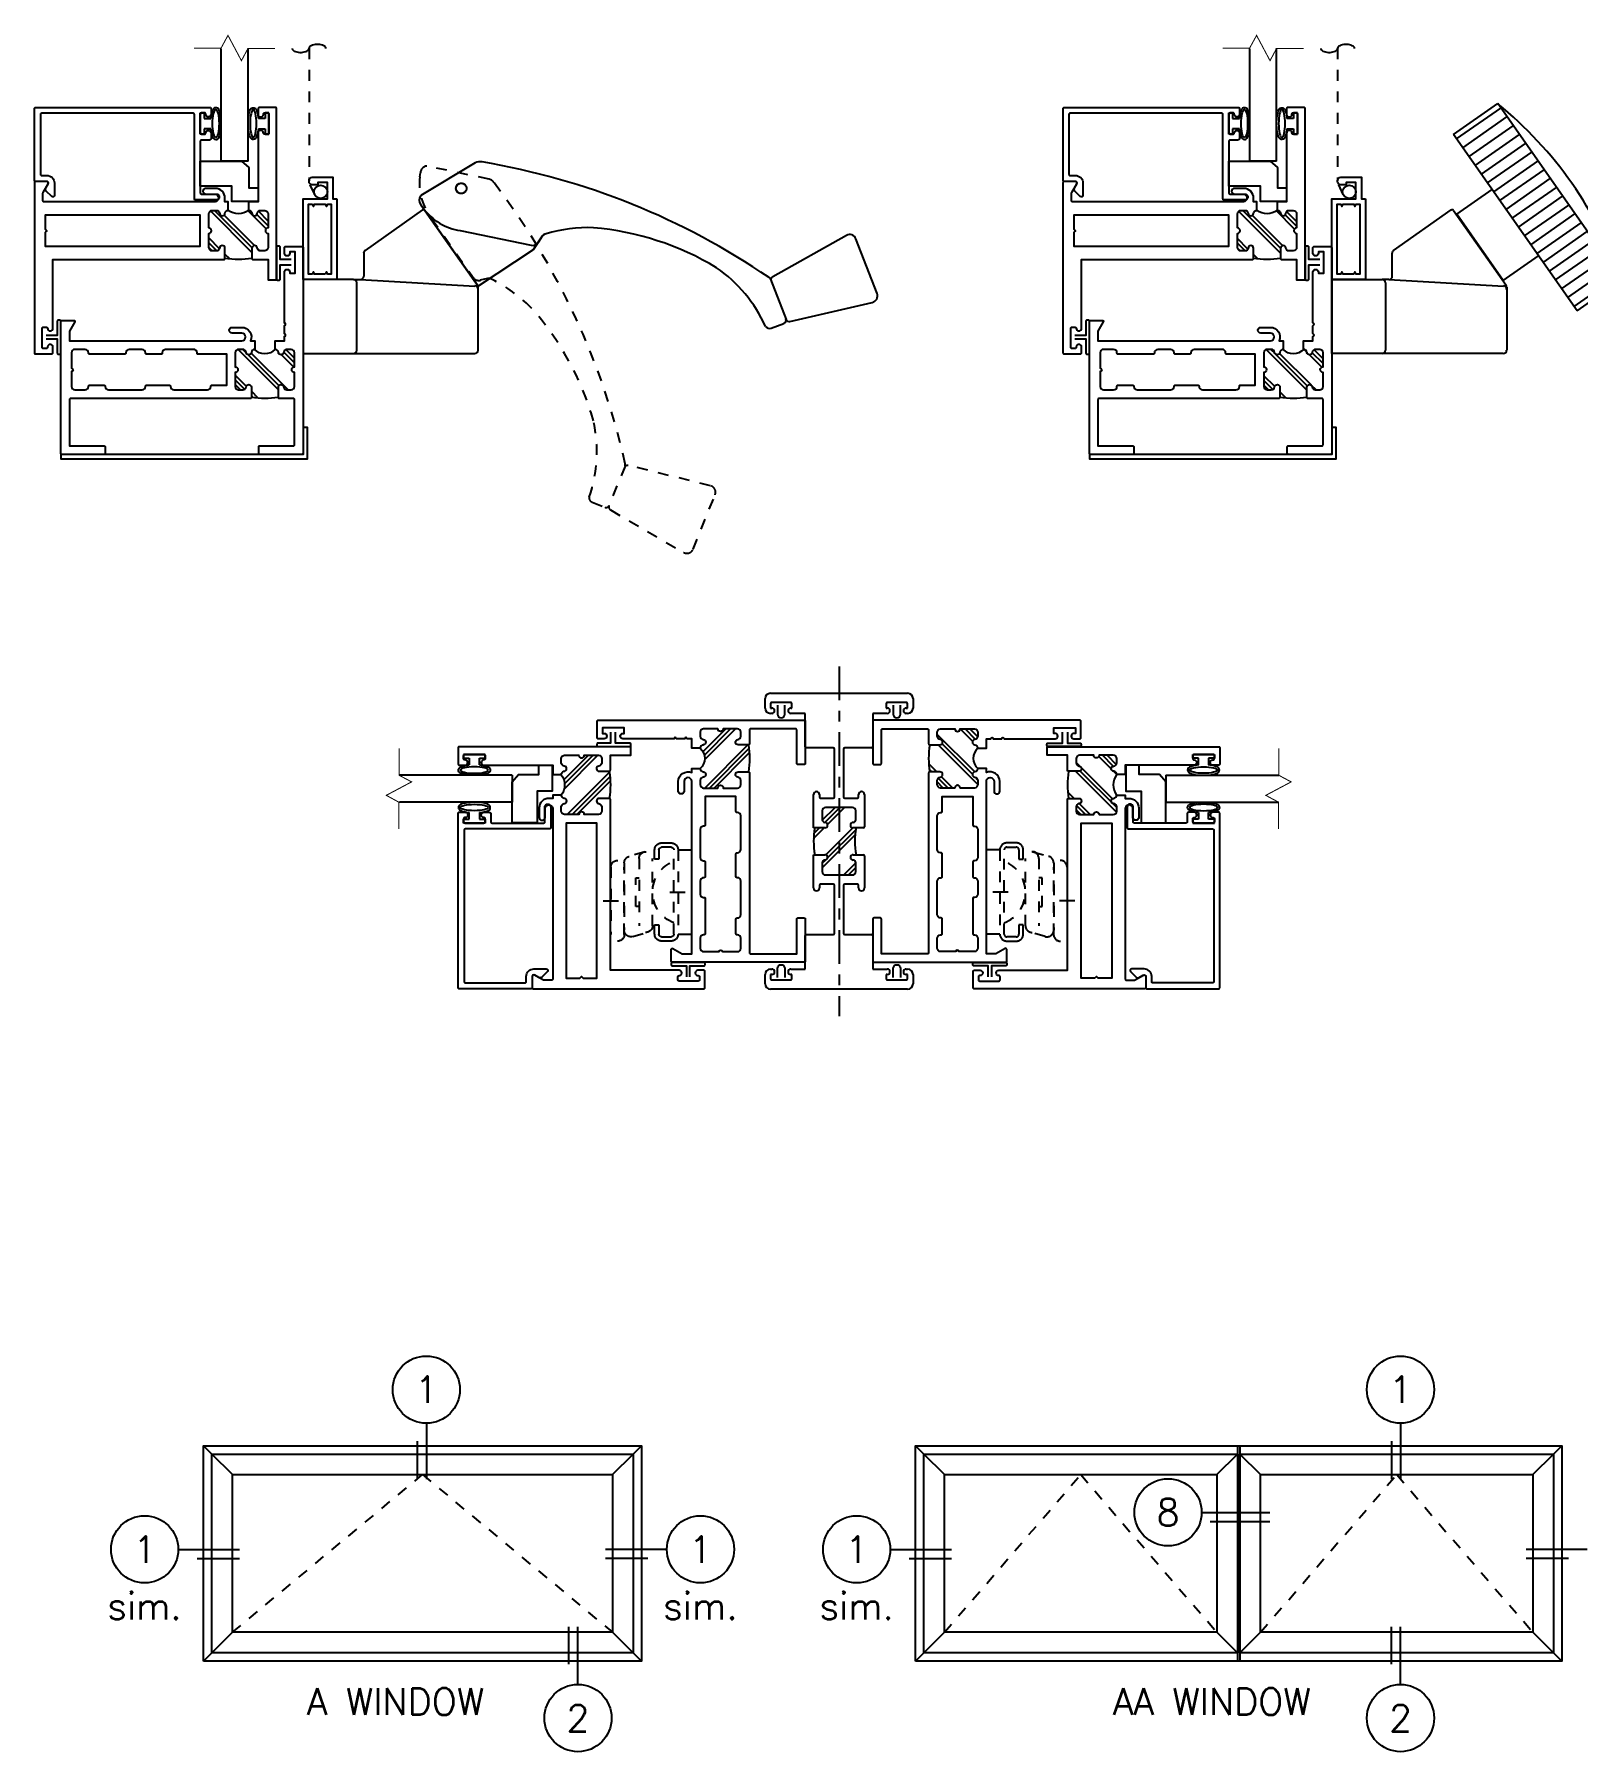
# Model space of a CAD drawing. Extents: x 0 to 55.9, y 1.3 to 38.1.
# Drawn here: x 0.05 to 14.38, y 1.92 to 17.87 of the extents above; entities that cross this region are included whole.
import ezdxf
from ezdxf.enums import TextEntityAlignment as Align

# ---------------------------------------------------------------- set-up
doc = ezdxf.new("R2010")
doc.units = 0
doc.header["$LTSCALE"] = 0.25
doc.header["$MEASUREMENT"] = 0
doc.linetypes.add('CENTER', pattern=[2, 1.25, -0.25, 0.25, -0.25])
doc.linetypes.add('HIDDEN', pattern=[0.375, 0.25, -0.125])
doc.layers.get('0').update_dxf_attribs({"linetype": 'CONTINUOUS'})
for name, color, linetype in [('CL', 40, 'CENTER'), ('ELEV_FRAME', 1, 'CONTINUOUS'), ('ELEV_VENT', 5, 'CONTINUOUS'), ('FRAME', 1, 'CONTINUOUS'), ('GLASS', 7, 'CONTINUOUS'), ('MISC', 7, 'CONTINUOUS'), ('SCREEN', 92, 'CONTINUOUS'), ('TEXT', 7, 'CONTINUOUS'), ('VENT', 5, 'CONTINUOUS'), ('YK_GLASS_STOP', 5, 'CONTINUOUS')]:
    doc.layers.add(name, color=color, linetype=linetype)
doc.styles.get("Standard").update_dxf_attribs({"font": 'simplex.shx'})

# ---------------------------------------------------------------- blocks, each defined once
blk = doc.blocks.new('05P19-BLOCK-OG')
h = blk.add_hatch()
h.set_pattern_fill('PLAST', angle=45, style=0)
h.paths.add_polyline_path([(0.006, 1.12, -1), (0.006, 1.17), (0.006, 1.302, 0.414214), (-0.025, 1.333), (-0.063, 1.333, 0.38311), (-0.094, 1.305, -0.947716), (-0.143, 1.308), (-0.143, 1.403, 0.081165), (-0.394, 1.403), (-0.394, 1.308, -0.947716), (-0.443, 1.305, 0.38311), (-0.474, 1.333), (-0.512, 1.333, 0.414214), (-0.544, 1.302), (-0.544, 1.17, -1), (-0.544, 1.12), (-0.544, 0.988, 0.414214), (-0.512, 0.957), (-0.474, 0.957, 0.38311), (-0.443, 0.985, -0.898027), (-0.394, 0.985, 0.009247), (-0.394, 0.984, 0.372543), (-0.363, 0.957, -0.436275), (-0.174, 0.957, 0.38311), (-0.143, 0.985, -0.898027), (-0.094, 0.985, 0.38311), (-0.063, 0.957), (-0.025, 0.957, 0.414214), (0.006, 0.988)])
for points in [[(-0.394, 0.984, -0.009247), (-0.394, 0.985, 0.898027), (-0.443, 0.985, -0.38311), (-0.474, 0.957), (-0.512, 0.957, -0.414214), (-0.544, 0.988), (-0.544, 1.12, 1), (-0.544, 1.17), (-0.544, 1.302, -0.414214), (-0.512, 1.333), (-0.474, 1.333, -0.38311), (-0.443, 1.305, 0.947716), (-0.394, 1.308), (-0.394, 1.403, 0.414214), (-0.404, 1.413), (-2.073, 1.413, -0.414214), (-2.084, 1.423), (-2.084, 1.852), (-1.761, 1.852, 0.414214), (-1.751, 1.862), (-1.751, 1.922, 0.414214), (-1.761, 1.932), (-2.154, 1.932, 0.414214), (-2.163, 1.922), (-2.163, 0.697, 0.414214), (-2.154, 0.687), (-2.042, 0.687, 0.57735), (-2.034, 0.702), (-2.084, 0.788), (-2.084, 0.877), (-0.483, 0.877, -1), (-0.483, 0.806), (-0.572, 0.806, 1), (-0.572, 0.752), (-0.483, 0.752, 0.536675), (-0.401, 0.877), (-0.363, 0.877), (-0.363, 0.957, -0.38311), (-0.394, 0.985)], [(-0.143, 0.984, 0.009247), (-0.143, 0.985, -0.38311), (-0.174, 0.957), (-0.174, 0.877), (-0.087, 0.877), (-0.087, 0.838, 0.317837), (-0.083, 0.833, -0.707107), (-0.083, 0.814, 0.317837), (-0.087, 0.81), (-0.087, 0.738, 0.317837), (-0.083, 0.733, -0.707107), (-0.083, 0.714, 0.317837), (-0.087, 0.71), (-0.087, 0.239, 1), (-0.037, 0.239), (-0.037, 0.25), (0.014, 0.25), (0.014, 0.05), (-0.037, 0.05), (-0.037, 0.064, 1), (-0.087, 0.064), (-0.087, 0.01, 0.414214), (-0.076, 0), (0.076, 0, 0.414214), (0.087, 0.01), (0.087, 1.922, 0.414214), (0.076, 1.932), (-0.316, 1.932, 0.414214), (-0.326, 1.922), (-0.326, 1.862, 0.414214), (-0.316, 1.852), (-0.003, 1.852, -0.414214), (0.006, 1.842), (0.006, 1.423, -0.414214), (-0.003, 1.413), (-0.134, 1.413, 0.414214), (-0.143, 1.403), (-0.143, 1.308, 0.947716), (-0.094, 1.305, -0.38311), (-0.063, 1.333), (-0.025, 1.333, -0.414214), (0.006, 1.302), (0.006, 1.17, 1), (0.006, 1.12), (0.006, 0.988, -0.414214), (-0.025, 0.957), (-0.063, 0.957, -0.38311), (-0.094, 0.985, 0.898027), (-0.143, 0.985)]]:
    blk.add_lwpolyline(points, format="xyb")
blk.add_lwpolyline([(-1.377, 0.988, -0.414214), (-1.408, 0.957), (-1.529, 0.957, -0.414214), (-1.56, 0.988), (-1.56, 0.992, 0.414214), (-1.569, 1.002), (-1.897, 1.002, 0.414214), (-1.907, 0.992), (-1.907, 0.988, -0.414214), (-1.938, 0.957), (-2.032, 0.957, -0.414214), (-2.064, 0.988), (-2.064, 1.132, 1), (-2.064, 1.162), (-2.064, 1.302, -0.414214), (-2.032, 1.333), (-1.938, 1.333, -0.414214), (-1.907, 1.302), (-1.907, 1.302), (-1.907, 1.298, 0.414214), (-1.897, 1.288), (-1.761, 1.288, 0.414214), (-1.751, 1.298), (-1.751, 1.302), (-1.751, 1.302, -0.414214), (-1.72, 1.333), (-1.408, 1.333, -0.414214), (-1.377, 1.302), (-1.377, 1.302), (-1.377, 1.298, 0.414214), (-1.367, 1.288), (-1.155, 1.288, 0.414214), (-1.145, 1.298), (-1.145, 1.302), (-1.145, 1.302, -0.414214), (-1.114, 1.333), (-0.802, 1.333, -0.414214), (-0.771, 1.302), (-0.771, 1.302), (-0.771, 1.298, 0.414214), (-0.761, 1.288), (-0.623, 1.288), (-0.623, 1.002), (-0.889, 1.002, 0.414214), (-0.898, 0.992), (-0.898, 0.988, -0.414214), (-0.93, 0.957), (-1.19, 0.957, -0.414214), (-1.221, 0.988), (-1.221, 0.992, 0.414214), (-1.23, 1.002), (-1.367, 1.002, 0.414214), (-1.377, 0.992)], format="xyb", close=True)
at = {"color": 7}
for centre, radius, start, end in [((-0.269, 0.638), 0.775, 80.7195, 99.2805), ((-0.269, 0.869), 0.129, 42.8591, 137.1409)]:
    blk.add_arc(centre, radius, start, end, dxfattribs=at)
blk = doc.blocks.new('05P11-Z-BAR')
h = blk.add_hatch()
h.set_pattern_fill('PLAST', angle=45, style=0)
h.set_pattern_definition([(45, (-0.3846, -1e-07), (-0.176777, 0.176777), []), (45, (-0.4067, 0.0221), (-0.176777, 0.176777), []), (45, (-0.4288, 0.0442), (-0.176777, 0.176777), [])])
h.paths.add_polyline_path([(0.006, 1.12, -0.414214), (-0.018, 1.145, -0.414214), (0.006, 1.17), (0.006, 1.302, 0.414214), (-0.025, 1.333), (-0.063, 1.333, 0.38311), (-0.094, 1.305, -0.947716), (-0.143, 1.308), (-0.143, 1.403, 0.087329), (-0.394, 1.403), (-0.394, 1.308, -1), (-0.443, 1.308, 0.352985), (-0.473, 1.333), (-0.512, 1.333, 0.414214), (-0.544, 1.302), (-0.544, 1.17, -0.414214), (-0.518, 1.145, -0.414214), (-0.544, 1.12), (-0.544, 0.988, 0.414214), (-0.512, 0.957), (-0.474, 0.957, 0.38311), (-0.443, 0.985, -0.898027), (-0.394, 0.985, 0.38311), (-0.363, 0.957, -0.325577), (-0.174, 0.957, 0.363634), (-0.143, 0.982, -0.947716), (-0.094, 0.985, 0.38311), (-0.063, 0.957), (-0.025, 0.957, 0.414214), (0.006, 0.988)])
blk.add_line((-0.087, 0.877), (-0.087, 0.877))
for points in [[(-2.164, 2.28, -0.414214), (-2.154, 2.29), (-2.001, 2.29, -0.414214), (-1.991, 2.28), (-1.991, 2.226, -1), (-2.041, 2.226), (-2.041, 2.23, 0.414214), (-2.051, 2.24), (-2.081, 2.24, 0.414214), (-2.091, 2.23), (-2.091, 2.05, 0.414214), (-2.081, 2.04), (-2.051, 2.04, 0.414214), (-2.041, 2.05), (-2.041, 2.051, -1), (-1.991, 2.051), (-1.991, 1.413), (-0.403, 1.413, -0.414214), (-0.394, 1.403), (-0.394, 1.306, -0.888834), (-0.443, 1.306, 0.377258), (-0.474, 1.333), (-0.512, 1.333, 0.414214), (-0.544, 1.302), (-0.544, 1.17, -1), (-0.544, 1.12), (-0.544, 0.988, 0.414214), (-0.512, 0.957), (-0.474, 0.957, 0.383109), (-0.443, 0.985, -0.898027), (-0.394, 0.985, 0.38311), (-0.363, 0.957), (-0.363, 0.877), (-0.394, 0.877), (-0.394, 0.842, -0.414214), (-0.483, 0.752), (-0.571, 0.752, -1), (-0.571, 0.806), (-0.486, 0.806, 0.859155), (-0.486, 0.877), (-2.074, 0.877, 0.414214), (-2.084, 0.867), (-2.084, 0.797, 0.131652), (-2.082, 0.792), (-2.035, 0.709, -0.577353), (-2.048, 0.687), (-2.154, 0.687, -0.414214), (-2.164, 0.697), (-2.164, 2.28)], [(-0.025, 0.957, 0.414214), (0.006, 0.988), (0.006, 1.12, -1), (0.006, 1.17), (0.006, 1.302, 0.414214), (-0.025, 1.333), (-0.063, 1.333, 0.38311), (-0.094, 1.305, -0.947716), (-0.143, 1.308), (-0.143, 1.403, -0.414214), (-0.133, 1.413), (0.006, 1.413), (0.006, 1.603), (0.086, 1.603), (0.086, 0.01, -0.414214), (0.077, 0), (-0.077, 0, -0.414214), (-0.087, 0.01), (-0.087, 0.064, -1), (-0.037, 0.064), (-0.037, 0.06, 0.414214), (-0.027, 0.05), (0.003, 0.05, 0.414214), (0.014, 0.06), (0.014, 0.24, 0.414214), (0.003, 0.25), (-0.027, 0.25, 0.414214), (-0.037, 0.24), (-0.037, 0.239, -1), (-0.087, 0.239), (-0.087, 0.877), (-0.174, 0.877), (-0.174, 0.957, 0.363634), (-0.143, 0.982, -0.947716), (-0.094, 0.985, 0.38311), (-0.063, 0.957), (-0.025, 0.957)]]:
    blk.add_lwpolyline(points, format="xyb")
blk.add_lwpolyline([(-2.063, 1.16), (-2.063, 1.288), (-0.623, 1.288), (-0.623, 1.002), (-2.063, 1.002), (-2.063, 1.129), (-2.048, 1.145)], close=True)
at = {"color": 7}
for centre, radius, start, end in [((-0.269, 0.638), 0.775, 80.7195, 99.2805), ((-0.269, 0.828), 0.16, 53.9319, 126.0681)]:
    blk.add_arc(centre, radius, start, end, dxfattribs=at)
blk = doc.blocks.new('05P05-.25in_GLASS_STOP')
for p, q in [((-0.588, 0.25), (-0.623, 0.25)), ((-0.623, 0.25), (-0.623, 0.05)), ((-0.588, 0.198), (-0.588, 0.25)), ((-0.526, 0.198), (-0.588, 0.198)), ((-0.084, 0.198), (-0.022, 0.198)), ((-0.022, 0.198), (-0.022, 0.25)), ((-0.022, 0.25), (0.013, 0.25)), ((0.013, 0.25), (0.013, 0.05)), ((-0.623, 0.05), (-0.588, 0.05)), ((-0.588, 0.05), (-0.588, 0.103)), ((-0.588, 0.103), (-0.526, 0.103)), ((-0.022, 0.103), (-0.084, 0.103)), ((-0.022, 0.05), (-0.022, 0.103)), ((0.013, 0.05), (-0.022, 0.05))]:
    blk.add_line(p, q)
blk.add_lwpolyline([(-2.048, 0.632, 0.414214), (-1.978, 0.702), (-1.978, 0.817, 0.668179), (-2.003, 0.828), (-2.053, 0.778, 0.339454), (-2.057, 0.748), (-2.035, 0.71, -0.57735), (-2.048, 0.687), (-2.153, 0.687, 0.414214), (-2.163, 0.677), (-2.163, 0.01, 0.414214), (-2.153, 0), (-0.533, 0, 0.414214), (-0.523, 0.01), (-0.523, 0.064, 0.414214), (-0.548, 0.089), (-0.549, 0.089, 0.414214), (-0.573, 0.064), (-0.573, 0.06, -0.414214), (-0.583, 0.05), (-0.608, 0.05, -0.414214), (-0.623, 0.065), (-0.623, 0.235, -0.414214), (-0.608, 0.25), (-0.583, 0.25, -0.414214), (-0.573, 0.24), (-0.573, 0.239, 0.414214), (-0.549, 0.214), (-0.548, 0.214, 0.414214), (-0.523, 0.239), (-0.523, 0.288, 0.414214), (-0.538, 0.303), (-0.613, 0.303, -0.414214), (-0.623, 0.313), (-0.623, 0.795, -0.414214), (-0.613, 0.805), (-0.474, 0.805, 0.414214), (-0.447, 0.832), (-0.447, 0.833, 0.414214), (-0.474, 0.86), (-0.668, 0.86, 0.414214), (-0.678, 0.85), (-0.678, 0.065, -0.414214), (-0.688, 0.055), (-2.098, 0.055, -0.414214), (-2.108, 0.065), (-2.108, 0.622, -0.414214), (-2.098, 0.632)], format="xyb", close=True)
at = {"extrusion": (0, 0, -1)}
blk.add_ellipse((-0.479, 0.15), major_axis=(0, 0.129), ratio=0.232303, dxfattribs=at)
blk.add_ellipse((-0.131, 0.15), major_axis=(0, 0.129), ratio=0.232303)
for points in [[(-0.526, 0.198), (-0.524, 0.219), (-0.521, 0.239), (-0.512, 0.269), (-0.508, 0.28), (-0.495, 0.294), (-0.487, 0.298), (-0.479, 0.298), (-0.468, 0.298), (-0.46, 0.292), (-0.451, 0.279), (-0.447, 0.272), (-0.437, 0.244), (-0.433, 0.215), (-0.428, 0.136), (-0.432, 0.085), (-0.444, 0.034), (-0.448, 0.022), (-0.464, 0.005), (-0.478, 0), (-0.499, 0.008), (-0.504, 0.016), (-0.512, 0.032), (-0.515, 0.041), (-0.522, 0.067), (-0.524, 0.084), (-0.526, 0.103)], [(-0.084, 0.198), (-0.086, 0.219), (-0.089, 0.239), (-0.098, 0.269), (-0.102, 0.28), (-0.115, 0.294), (-0.123, 0.298), (-0.131, 0.298), (-0.142, 0.298), (-0.15, 0.292), (-0.159, 0.279), (-0.163, 0.272), (-0.173, 0.244), (-0.177, 0.215), (-0.182, 0.136), (-0.178, 0.085), (-0.166, 0.034), (-0.162, 0.022), (-0.146, 0.005), (-0.132, 0), (-0.111, 0.008), (-0.106, 0.016), (-0.098, 0.032), (-0.095, 0.041), (-0.088, 0.067), (-0.086, 0.084), (-0.084, 0.103)]]:
    blk.add_open_spline(points, degree=3, knots=[5.075676, 5.075676, 5.075676, 5.075676, 5.596595, 5.596595, 6.055763, 6.055763, 6.283185, 6.283185, 6.283185, 6.572914, 6.572914, 6.862642, 6.862642, 7.608886, 7.608886, 8.676451, 8.676451, 9.18434, 9.18434, 9.518242, 9.518242, 9.852144, 9.852144, 10.186046, 10.186046, 10.631436, 10.631436, 10.631436, 10.631436])
blk = doc.blocks.new('114-FLAT_SCREEN')
blk.add_line((0.142, 0.603), (0.142, 0.602))
at = {"linetype": 'HIDDEN'}
blk.add_line((0.194, 0.481), (0.144, 0.59), dxfattribs=at)
blk.add_lwpolyline([(0.399, 0.442), (0.399, -0.307), (0.087, -0.307), (0.087, 0.442), (0.312, 0.442), (0.312, 0.593), (0.222, 0.593), (0.222, 0.572), (0.172, 0.572, -0.414214), (0.142, 0.602), (0.142, 0.613, -0.414214), (0.172, 0.643), (0.362, 0.643), (0.362, 0.442)], format="xyb", close=True)
blk.add_lwpolyline([(0.292, -0.257), (0.193, -0.257), (0.182, -0.237), (0.17, -0.257), (0.136, -0.257), (0.136, 0.392), (0.17, 0.392), (0.182, 0.372), (0.193, 0.392), (0.292, 0.392), (0.303, 0.372), (0.315, 0.392), (0.348, 0.392), (0.348, -0.257), (0.315, -0.257), (0.303, -0.237)], close=True)
blk.add_circle((0.25, 0.507), 0.0618)
blk = doc.blocks.new('4-BAR_HINGE')
at = {"linetype": 'HIDDEN', "ltscale": 0.75}
for p, q in [((0.401, -1.054), (0.313, -1.054)), ((0.313, -1.094), (0.401, -1.094)), ((0.248, -1.119), (0.248, -1.901)), ((0.288, -1.901), (0.288, -1.119)), ((0.426, -1.119), (0.426, -1.204)), ((0.426, -1.204), (0.466, -1.204)), ((0.466, -1.204), (0.466, -1.119)), ((0.486, -1.823), (0.486, -1.198)), ((0.556, -1.136), (0.701, -1.178)), ((0.611, -1.198), (0.611, -1.823)), ((0.748, -1.239), (0.748, -1.864)), ((0.641, -1.377), (0.611, -1.377)), ((0.641, -1.644), (0.641, -1.377)), ((0.748, -1.904), (0.748, -1.279)), ((0.873, -1.279), (0.873, -1.904)), ((0.611, -1.644), (0.641, -1.644)), ((0.466, -1.816), (0.426, -1.816)), ((0.426, -1.816), (0.426, -1.901)), ((0.466, -1.901), (0.466, -1.816)), ((0.67, -1.924), (0.526, -1.881)), ((0.401, -1.926), (0.313, -1.926)), ((0.313, -1.966), (0.401, -1.966))]:
    blk.add_line(p, q, dxfattribs=at)
for p, q in [((0.248, -1.119), (0.123, -1.119)), ((0.248, -1.901), (0.123, -1.901))]:
    blk.add_line(p, q)
at = {"linetype": 'Continuous'}
for p, q in [((0.324, -1.51), (0.183, -1.51)), ((0.943, -1.591), (0.802, -1.591))]:
    blk.add_line(p, q, dxfattribs=at)
at = {"linetype": 'HIDDEN', "ltscale": 0.75}
for centre, radius, start, end in [((0.313, -1.119), 0.065, 90, 180), ((0.313, -1.119), 0.025, 90, 180), ((0.401, -1.119), 0.065, 360, 90), ((0.401, -1.119), 0.025, 0, 90), ((0.181, -1.51), 0.305, 290.4553, 69.5447), ((0.548, -1.198), 0.0625, 0, 180), ((0.686, -1.239), 0.062, 0, 75.7192), ((0.81, -1.279), 0.0625, 0, 180), ((0.313, -1.901), 0.065, 180, 270), ((0.313, -1.901), 0.025, 180, 270), ((0.401, -1.901), 0.065, 270, 0), ((0.401, -1.901), 0.025, 270, 0), ((0.548, -1.823), 0.0625, 180, 0), ((0.686, -1.864), 0.062, 255.5579, 0), ((0.81, -1.904), 0.0625, 180, 0)]:
    blk.add_arc(centre, radius, start, end, dxfattribs=at)
blk = doc.blocks.new('FOLDING-ROTO')
at = {"linetype": 'HIDDEN'}
blk.add_line((1.171, 0.645), (1.176, 0.684), dxfattribs=at)
at = {"color": 7}
for p, q in [((1.685, 0.777), (1.18, 0.472)), ((1.196, 0.338), (0.662, -0.037)), ((1.18, 0.386), (1.713, -0.369)), ((1.706, -0.361), (1.218, 0.334)), ((1.546, 0.148), (2.203, 0.01)), ((2.306, 0.094), (2.224, -0.031)), ((2.306, 0.094), (2.268, 0.036)), ((5.131, 0.101), (4.447, -0.282)), ((5.416, -0.438), (5.22, 0.069)), ((0.649, -0.062), (0.649, -0.277)), ((2.224, -0.031), (1.713, -0.369)), ((0.555, -0.307), (0.087, -0.307)), ((0.087, -0.307), (0.087, -0.994)), ((0.555, -0.307), (0.587, -0.307)), ((0.587, -0.307), (0.616, -0.309)), ((0.616, -0.309), (1.682, -0.368)), ((4.427, -0.306), (4.571, -0.678)), ((0.587, -0.963), (0.587, -0.338)), ((1.712, -0.963), (1.712, -0.379)), ((4.607, -0.697), (5.372, -0.521)), ((4.434, -0.76), (4.551, -0.715)), ((0.087, -0.994), (0.555, -0.994)), ((0.555, -0.994), (1.68, -0.994))]:
    blk.add_line(p, q, dxfattribs=at)
at = {"color": 7, "linetype": 'HIDDEN'}
for p, q in [((1.813, 0.624), (1.235, 0.746)), ((1.28, 0.259), (1.667, -0.29)), ((1.799, -0.299), (1.732, -0.315)), ((3.076, -2.04), (2.927, -2.41)), ((3.869, -2.223), (3.107, -2.035)), ((2.771, -2.376), (2.888, -2.423)), ((3.709, -2.811), (3.912, -2.307)), ((2.94, -2.448), (3.619, -2.842))]:
    blk.add_line(p, q, dxfattribs=at)
blk.add_line((1.202, 0.355), (1.18, 0.387))
at = {"color": 7}
blk.add_circle((1.555, 0.539), 0.0488, dxfattribs=at)
at = {"color": 7, "linetype": 'HIDDEN'}
blk.add_circle((1.555, 0.539), 0.0488, dxfattribs=at)
for centre, radius, start, end in [((1.693, 0.585), 0.526, 173.4362, 218.2459), ((1.243, 0.68), 0.0668, 97.1021, 176.7497), ((1.788, 0.539), 0.089, 32.5385, 73.8141), ((-3.453, -3.477), 6.691, 12.5894, 37.389), ((1.718, -0.254), 0.0625, 215.0882, 283.5538), ((1.807, -0.376), 0.0769, 62.5349, 96.0925), ((1.239, -1.52), 1.354, 44.7109, 63.5357), ((0.249, -2.333), 2.632, 15.7355, 42.1301), ((1.499, -1.903), 1.315, 341.1445, 12.4702), ((3.099, -2.066), 0.0313, 76.1856, 158.0555), ((3.047, -2.028), 0.0313, 338.0555, 18.0555), ((3.854, -2.284), 0.0625, 338.0555, 76.1856), ((2.787, -2.335), 0.0442, 170.9798, 248.0555), ((2.9, -2.394), 0.0312, 248.0555, 338.0555), ((2.956, -2.421), 0.0312, 158.0555, 239.9254), ((3.651, -2.788), 0.0625, 239.9254, 338.0555)]:
    blk.add_arc(centre, radius, start, end, dxfattribs=at)
at = {"color": 7}
for centre, radius, start, end in [((1.726, 0.698), 0.089, 75.6, 116.8755), ((0.638, -5.814), 6.691, 55.6508, 80.4505), ((1.231, 0.429), 0.0668, 140.1635, 219.8111), ((1.205, 0.325), 0.0156, 35.0463, 125.0463), ((1.625, 0.667), 0.526, 216.4977, 261.3073), ((2.73, -1.18), 1.354, 87.7724, 106.5972), ((2.562, -2.45), 2.632, 58.7969, 85.1915), ((2.216, 0.071), 0.0625, 258.1497, 326.6152), ((2.364, 0.044), 0.0769, 105.6243, 139.1818), ((2.364, 0.043), 0.0769, 105.5964, 139.1539), ((5.162, 0.047), 0.0625, 21.117, 119.2471), ((0.68, -0.062), 0.0312, 125.0463, 180), ((0.555, -0.338), 0.0312, 0, 90), ((0.618, -0.277), 0.0312, 266.8202, 0), ((3.181, -1.283), 1.315, 24.2059, 55.5316), ((4.398, -0.317), 0.0313, 21.117, 61.117), ((4.462, -0.309), 0.0313, 119.2471, 201.117), ((1.68, -0.399), 0.0312, 0, 86.8202), ((1.68, -0.379), 0.0313, 360, 35.0463), ((5.358, -0.46), 0.0625, 282.9869, 21.117), ((4.418, -0.719), 0.0442, 214.0412, 291.117), ((4.54, -0.686), 0.0312, 291.117, 21.117), ((4.6, -0.667), 0.0312, 201.117, 282.9869), ((0.555, -0.963), 0.0312, 270, 0), ((1.68, -0.963), 0.0312, 270, 0)]:
    blk.add_arc(centre, radius, start, end, dxfattribs=at)
blk = doc.blocks.new('*U101')
blk.add_blockref('FOLDING-ROTO', (0, 0))
blk = doc.blocks.new('ROTO-KNOB')
for p, q in [((1.219, 1.039), (1.628, 1.326)), ((1.247, 0.998), (1.657, 1.285)), ((2.775, -0.312), (1.628, 1.326)), ((1.305, 0.916), (1.714, 1.203)), ((1.362, 0.834), (1.772, 1.121)), ((2.366, -0.599), (1.219, 1.039)), ((1.419, 0.752), (1.829, 1.039)), ((1.477, 0.671), (1.886, 0.957)), ((1.534, 0.589), (1.944, 0.875)), ((1.591, 0.507), (2.001, 0.793)), ((1.649, 0.425), (2.058, 0.712)), ((1.249, 0.298), (1.577, 0.527)), ((1.706, 0.343), (2.116, 0.63)), ((1.763, 0.261), (2.173, 0.548)), ((0.662, -0.037), (1.196, 0.338)), ((1.218, 0.334), (1.706, -0.361)), ((1.821, 0.179), (2.23, 0.466)), ((1.878, 0.097), (2.288, 0.384)), ((1.68, -0.317), (1.249, 0.298)), ((1.936, 0.015), (2.345, 0.302)), ((1.993, -0.067), (2.402, 0.22)), ((2.05, -0.149), (2.46, 0.138)), ((2.108, -0.231), (2.517, 0.056)), ((0.649, -0.277), (0.649, -0.062)), ((1.68, -0.317), (2.007, -0.087)), ((2.165, -0.312), (2.575, -0.026)), ((2.222, -0.394), (2.632, -0.108)), ((0.087, -0.307), (0.555, -0.307)), ((0.087, -0.994), (0.087, -0.307)), ((0.587, -0.307), (0.555, -0.307)), ((0.616, -0.309), (0.587, -0.307)), ((0.616, -0.309), (1.682, -0.368)), ((2.28, -0.476), (2.689, -0.189)), ((2.337, -0.558), (2.747, -0.271)), ((2.366, -0.599), (2.775, -0.312)), ((0.587, -0.338), (0.587, -0.963)), ((1.712, -0.379), (1.712, -0.963)), ((0.555, -0.994), (0.087, -0.994)), ((1.68, -0.994), (0.555, -0.994))]:
    blk.add_line(p, q)
for centre, radius, start, end in [((-0.666, -1.502), 3.641, 19.0608, 50.9392), ((1.205, 0.325), 0.0156, 35.0463, 125.0463), ((0.68, -0.062), 0.0313, 125.0463, 180), ((0.555, -0.338), 0.0312, 0, 90), ((0.618, -0.277), 0.0313, 266.8202, 0), ((1.68, -0.399), 0.0312, 0, 86.8202), ((1.68, -0.379), 0.0312, 0, 35.0463), ((0.555, -0.963), 0.0312, 270, 0), ((1.68, -0.963), 0.0312, 270, 0)]:
    blk.add_arc(centre, radius, start, end)
blk = doc.blocks.new('*U103')
blk.add_blockref('ROTO-KNOB', (0, 0))
blk = doc.blocks.new('05P94 I-MULL')
h = blk.add_hatch()
h.set_pattern_fill('PLAST', angle=45, style=0)
h.set_pattern_definition([(45, (-7.51987, -8.9998), (-0.1767767, 0.1767767), []), (45, (-7.54197, -8.9777), (-0.1767767, 0.1767767), []), (45, (-7.56406, -8.9556), (-0.1767767, 0.1767767), [])])
h.paths.add_polyline_path([(0.156, 1.4895, 0.4142136), (0.146, 1.4995), (0.1309, 1.4995, -0.4142136), (0.106, 1.5244), (0.106, 1.5246, -0.4142136), (0.1309, 1.5495), (0.131, 1.5495, 0.4142136), (0.156, 1.5745), (0.156, 1.6565, 0.4142136), (0.125, 1.6875), (0, 1.6875), (-0.125, 1.6875, 0.4142136), (-0.156, 1.6565), (-0.156, 1.5745, 0.4142136), (-0.131, 1.5495), (-0.1309, 1.5495, -0.4142136), (-0.106, 1.5246), (-0.106, 1.5244, -0.4142136), (-0.1309, 1.4995), (-0.226, 1.4995, 0.0811649), (-0.226, 1.2495), (-0.1309, 1.2495, -0.4142136), (-0.106, 1.2246), (-0.106, 1.2244, -0.4142136), (-0.1309, 1.1995), (-0.131, 1.1995, 0.4142136), (-0.156, 1.1745), (-0.156, 1.0925, 0.4142136), (-0.125, 1.0615), (0, 1.0615), (0.125, 1.0615, 0.4142136), (0.156, 1.0925), (0.156, 1.1745, 0.4142136), (0.131, 1.1995), (0.1309, 1.1995, -0.4142136), (0.106, 1.2244), (0.106, 1.2246, -0.4142136), (0.1309, 1.2495), (0.146, 1.2495, 0.4142136), (0.156, 1.2595, -0.0888896)])
for p, q in [((-0.637, 2.749), (0, 2.749)), ((0, 2.749), (0.637, 2.749)), ((-0.687, 2.612), (-0.687, 2.699)), ((-0.637, 2.652), (-0.637, 2.612)), ((-0.637, 2.612), (-0.6229, 2.612)), ((-0.6229, 2.562), (-0.637, 2.562)), ((-0.447, 2.662), (-0.627, 2.662)), ((-0.598, 2.5871), (-0.598, 2.5869)), ((-0.473, 2.5869), (-0.473, 2.5871)), ((-0.4481, 2.612), (-0.437, 2.612)), ((-0.313, 2.562), (-0.4481, 2.562)), ((-0.437, 2.612), (-0.437, 2.652)), ((-0.313, 2.251), (-0.313, 2.562)), ((0.4481, 2.562), (0.313, 2.562)), ((0.313, 2.562), (0.313, 2.251)), ((0.437, 2.652), (0.437, 2.612)), ((0.437, 2.612), (0.4481, 2.612)), ((0.627, 2.662), (0.447, 2.662)), ((0.473, 2.5871), (0.473, 2.5869)), ((0.598, 2.5869), (0.598, 2.5871)), ((0.6229, 2.612), (0.637, 2.612)), ((0.637, 2.562), (0.6229, 2.562)), ((0.637, 2.612), (0.637, 2.652)), ((0.687, 2.699), (0.687, 2.612)), ((-0.053, 2.241), (-0.303, 2.241)), ((0.303, 2.241), (0.053, 2.241)), ((-0.043, 1.7835), (-0.043, 2.231)), ((0.043, 2.231), (0.043, 1.7835)), ((-0.236, 1.5095), (-0.236, 1.8085)), ((-0.209, 1.8355), (-0.209, 1.8355)), ((-0.182, 1.8085), (-0.182, 1.7835)), ((-0.172, 1.7735), (-0.053, 1.7735)), ((0.053, 1.7735), (0.172, 1.7735)), ((0.182, 1.7835), (0.182, 1.8085)), ((0.209, 1.8355), (0.209, 1.8355)), ((0.236, 1.8085), (0.236, 1.5095)), ((-0.156, 1.6565), (-0.156, 1.5745)), ((0, 1.6875), (-0.125, 1.6875)), ((0.125, 1.6875), (0, 1.6875)), ((0.156, 1.5745), (0.156, 1.6565)), ((-0.236, 1.4995), (-0.236, 1.5095)), ((-0.146, 1.4995), (-0.236, 1.4995)), ((-0.1309, 1.4995), (-0.146, 1.4995)), ((-0.131, 1.5495), (-0.1309, 1.5495)), ((-0.106, 1.5246), (-0.106, 1.5244)), ((0.106, 1.5244), (0.106, 1.5246)), ((0.1309, 1.5495), (0.131, 1.5495)), ((0.226, 1.4995), (0.1309, 1.4995)), ((-0.236, 0.9405), (-0.236, 1.2495)), ((-0.236, 1.2495), (-0.1309, 1.2495)), ((-0.156, 1.1745), (-0.156, 1.0925)), ((-0.1309, 1.1995), (-0.131, 1.1995)), ((-0.106, 1.2246), (-0.106, 1.2244)), ((0.106, 1.2244), (0.106, 1.2246)), ((0.1309, 1.2495), (0.226, 1.2495)), ((0.131, 1.1995), (0.1309, 1.1995)), ((0.156, 1.0925), (0.156, 1.1745)), ((0.236, 1.2395), (0.236, 0.9405)), ((-0.182, 0.9655), (-0.182, 0.9405)), ((-0.053, 0.9755), (-0.172, 0.9755)), ((-0.125, 1.0615), (0, 1.0615)), ((-0.043, 0.518), (-0.043, 0.9655)), ((0, 1.0615), (0.125, 1.0615)), ((0.043, 0.9655), (0.043, 0.518)), ((0.172, 0.9755), (0.053, 0.9755)), ((0.182, 0.9405), (0.182, 0.9655)), ((-0.209, 0.9135), (-0.209, 0.9135)), ((-0.209, 0.9135), (-0.209, 0.9135)), ((0.209, 0.9135), (0.209, 0.9135)), ((-0.313, 0.187), (-0.313, 0.498)), ((-0.303, 0.508), (-0.053, 0.508)), ((0.053, 0.508), (0.303, 0.508)), ((0.313, 0.498), (0.313, 0.187)), ((-0.637, 0.187), (-0.6229, 0.187)), ((-0.598, 0.1621), (-0.598, 0.1619)), ((-0.473, 0.1619), (-0.473, 0.1621)), ((-0.4481, 0.187), (-0.313, 0.187)), ((0.313, 0.187), (0.4481, 0.187)), ((0.473, 0.1621), (0.473, 0.1619)), ((0.598, 0.1619), (0.598, 0.1621)), ((0.6229, 0.187), (0.637, 0.187)), ((-0.687, 0.05), (-0.687, 0.137)), ((-0.6229, 0.137), (-0.637, 0.137)), ((-0.637, 0.137), (-0.637, 0.097)), ((0, 0), (-0.637, 0)), ((-0.627, 0.087), (-0.447, 0.087)), ((-0.437, 0.137), (-0.4481, 0.137)), ((-0.437, 0.097), (-0.437, 0.137)), ((0.637, 0), (0, 0)), ((0.4481, 0.137), (0.437, 0.137)), ((0.437, 0.137), (0.437, 0.097)), ((0.447, 0.087), (0.627, 0.087)), ((0.637, 0.137), (0.6229, 0.137)), ((0.637, 0.097), (0.637, 0.137)), ((0.687, 0.137), (0.687, 0.05))]:
    blk.add_line(p, q)
for centre, radius, start, end in [((-0.637, 2.699), 0.05, 90, 180), ((0.637, 2.699), 0.05, 360, 90), ((-0.637, 2.612), 0.05, 180, 270), ((-0.627, 2.652), 0.01, 90, 180), ((-0.6229, 2.5871), 0.0249, 0, 90), ((-0.6229, 2.5869), 0.0249, 270, 360), ((-0.4481, 2.5871), 0.0249, 90, 180), ((-0.4481, 2.5869), 0.0249, 180, 270), ((-0.447, 2.652), 0.01, 0, 90), ((0.447, 2.652), 0.01, 90, 180), ((0.4481, 2.5871), 0.0249, 360, 90), ((0.4481, 2.5869), 0.0249, 270, 0), ((0.6229, 2.5871), 0.0249, 90, 180), ((0.6229, 2.5869), 0.0249, 180, 270), ((0.627, 2.652), 0.01, 0, 90), ((0.637, 2.612), 0.05, 270, 0), ((-0.303, 2.251), 0.01, 180, 270), ((-0.053, 2.231), 0.01, 0, 90), ((0.053, 2.231), 0.01, 90, 180), ((0.303, 2.251), 0.01, 270, 360), ((-0.209, 1.8085), 0.027, 90, 180), ((-0.209, 1.8085), 0.027, 360, 90), ((-0.172, 1.7835), 0.01, 180, 270), ((-0.053, 1.7835), 0.01, 270, 0), ((0.053, 1.7835), 0.01, 180, 270), ((0.172, 1.7835), 0.01, 270, 360), ((0.209, 1.8085), 0.027, 90, 180), ((0.209, 1.8085), 0.027, 360, 90), ((-0.125, 1.6565), 0.031, 90, 180), ((0.125, 1.6565), 0.031, 0, 90), ((-0.131, 1.5745), 0.025, 180, 270), ((-0.1309, 1.5246), 0.0249, 360, 90), ((-0.1309, 1.5244), 0.0249, 270, 0), ((0.1309, 1.5246), 0.0249, 90, 180), ((0.1309, 1.5244), 0.0249, 180, 270), ((0.131, 1.5745), 0.025, 270, 0), ((0.226, 1.5095), 0.01, 270, 360), ((-0.131, 1.1745), 0.025, 90, 180), ((-0.1309, 1.2246), 0.0249, 0, 90), ((-0.1309, 1.2244), 0.0249, 270, 360), ((0.1309, 1.2246), 0.0249, 90, 180), ((0.1309, 1.2244), 0.0249, 180, 270), ((0.131, 1.1745), 0.025, 0, 90), ((0.226, 1.2395), 0.01, 0, 90), ((-0.172, 0.9655), 0.01, 90, 180), ((-0.125, 1.0925), 0.031, 180, 270), ((-0.053, 0.9655), 0.01, 360, 90), ((0.053, 0.9655), 0.01, 90, 180), ((0.125, 1.0925), 0.031, 270, 360), ((0.172, 0.9655), 0.01, 360, 90), ((-0.209, 0.9405), 0.027, 180, 270), ((-0.209, 0.9405), 0.027, 270, 0), ((0.209, 0.9405), 0.027, 180, 270), ((0.209, 0.9405), 0.027, 270, 0), ((-0.303, 0.498), 0.01, 90, 180), ((-0.053, 0.518), 0.01, 270, 360), ((0.053, 0.518), 0.01, 180, 270), ((0.303, 0.498), 0.01, 0, 90), ((-0.637, 0.137), 0.05, 90, 180), ((-0.6229, 0.1621), 0.0249, 0, 90), ((-0.6229, 0.1619), 0.0249, 270, 0), ((-0.4481, 0.1621), 0.0249, 90, 180), ((-0.4481, 0.1619), 0.0249, 180, 270), ((0.4481, 0.1621), 0.0249, 0, 90), ((0.4481, 0.1619), 0.0249, 270, 360), ((0.6229, 0.1621), 0.0249, 90, 180), ((0.6229, 0.1619), 0.0249, 180, 270), ((0.637, 0.137), 0.05, 360, 90), ((-0.637, 0.05), 0.05, 180, 270), ((-0.627, 0.097), 0.01, 180, 270), ((-0.447, 0.097), 0.01, 270, 360), ((0.447, 0.097), 0.01, 180, 270), ((0.627, 0.097), 0.01, 270, 0), ((0.637, 0.05), 0.05, 270, 0)]:
    blk.add_arc(centre, radius, start, end)
at = {"color": 7}
for centre, radius, start, end in [((0.539, 1.3745), 0.7751, 170.71953, 189.28047), ((0.7978, 1.3745), 0.652, 168.94662, 191.05338)]:
    blk.add_arc(centre, radius, start, end, dxfattribs=at)
blk = doc.blocks.new('250-I-MULLIONS')
blk.add_blockref('05P94 I-MULL', (0, 0))

msp = doc.modelspace()

# ---------------------------------------------------------------- linework, layer by layer
at = {"layer": 'CL'}
msp.add_line((7.52, 11.999), (7.52, 8.75), dxfattribs=at)
at = {"layer": 'ELEV_FRAME'}
for p, q in [((1.619, 4.759), (1.697, 4.682)), ((5.608, 4.682), (5.685, 4.759)), ((8.231, 4.759), (8.308, 4.682)), ((11.219, 4.759), (11.219, 2.759)), ((11.243, 4.759), (11.243, 2.759)), ((14.154, 4.682), (14.231, 4.759)), ((1.619, 2.759), (1.697, 2.837)), ((5.685, 2.759), (5.608, 2.837)), ((8.231, 2.759), (8.308, 2.837)), ((14.231, 2.759), (14.154, 2.837))]:
    msp.add_line(p, q, dxfattribs=at)
for points in [[(1.619, 2.759), (1.619, 4.759), (5.685, 4.759), (5.685, 2.759)], [(8.231, 2.759), (8.231, 4.759), (14.231, 4.759), (14.231, 2.759)]]:
    msp.add_lwpolyline(points, close=True, dxfattribs=at)
at = {"layer": 'ELEV_VENT'}
for p, q in [((1.888, 4.491), (1.697, 4.682)), ((5.417, 4.491), (5.608, 4.682)), ((8.499, 4.491), (8.308, 4.682)), ((11.029, 4.491), (11.219, 4.682)), ((11.434, 4.491), (11.243, 4.682)), ((13.963, 4.491), (14.154, 4.682)), ((1.888, 3.027), (1.697, 2.837)), ((5.417, 3.027), (5.608, 2.837)), ((8.499, 3.027), (8.308, 2.837)), ((11.029, 3.027), (11.219, 2.837)), ((11.434, 3.027), (11.243, 2.837)), ((13.963, 3.027), (14.154, 2.837))]:
    msp.add_line(p, q, dxfattribs=at)
for points in [[(1.697, 2.837), (1.697, 4.682), (5.608, 4.682), (5.608, 2.837)], [(8.308, 2.837), (8.308, 4.682), (11.219, 4.682), (11.219, 2.837)], [(11.243, 2.837), (11.243, 4.682), (14.154, 4.682), (14.154, 2.837)], [(1.888, 3.027), (1.888, 4.491), (5.417, 4.491), (5.417, 3.027)], [(8.499, 3.027), (8.499, 4.491), (11.029, 4.491), (11.029, 3.027)], [(11.434, 3.027), (11.434, 4.491), (13.963, 4.491), (13.963, 3.027)]]:
    msp.add_lwpolyline(points, close=True, dxfattribs=at)
at = {"layer": 'GLASS', "color": 7, "linetype": 'Continuous'}
for p, q in [((1.782, 16.691), (1.782, 17.736)), ((2.032, 16.691), (2.032, 17.739)), ((11.333, 16.691), (11.333, 17.736)), ((11.583, 16.691), (11.583, 17.739)), ((4.484, 10.987), (3.436, 10.987)), ((10.555, 10.987), (11.604, 10.987)), ((4.484, 10.737), (3.439, 10.737)), ((10.555, 10.737), (11.601, 10.737))]:
    msp.add_line(p, q, dxfattribs=at)
at = {"layer": 'GLASS'}
for p, q in [((2.032, 16.691), (1.782, 16.691)), ((11.583, 16.691), (11.333, 16.691)), ((4.484, 10.987), (4.484, 10.737)), ((10.555, 10.987), (10.555, 10.737))]:
    msp.add_line(p, q, dxfattribs=at)
at = {"layer": 'MISC', "linetype": 'HIDDEN'}
for p, q in [((1.888, 3.027), (3.652, 4.491)), ((3.652, 4.491), (5.417, 3.027)), ((8.499, 3.027), (9.764, 4.491)), ((9.764, 4.491), (11.029, 3.027)), ((11.434, 3.027), (12.698, 4.491)), ((12.698, 4.491), (13.963, 3.027))]:
    msp.add_line(p, q, dxfattribs=at)
at = {"layer": 'MISC', "const_width": 0.0094}
for points in [[(1.532, 17.742), (1.782, 17.742), (1.846, 17.86), (1.971, 17.625), (2.032, 17.739), (2.282, 17.739)], [(11.083, 17.742), (11.333, 17.742), (11.397, 17.86), (11.522, 17.625), (11.583, 17.739), (11.833, 17.739)], [(3.433, 10.487), (3.433, 10.737), (3.316, 10.801), (3.551, 10.926), (3.436, 10.987), (3.436, 11.237)], [(11.601, 10.487), (11.601, 10.737), (11.483, 10.801), (11.718, 10.926), (11.604, 10.987), (11.604, 11.237)]]:
    msp.add_lwpolyline(points, dxfattribs=at)
at = {"layer": 'MISC', "linetype": 'Continuous'}
for points in [[(2.125, 16.318), (1.883, 16.318), (1.883, 16.459), (1.589, 16.459), (1.589, 16.691), (1.971, 16.691)], [(1.971, 16.691), (2.04, 16.632), (2.04, 16.443), (2.125, 16.443)], [(11.676, 16.318), (11.434, 16.318), (11.434, 16.459), (11.14, 16.459), (11.14, 16.691), (11.522, 16.691)], [(11.522, 16.691), (11.591, 16.632), (11.591, 16.443), (11.676, 16.443)], [(4.857, 11.081), (4.857, 10.839), (4.716, 10.839), (4.716, 10.545), (4.484, 10.545), (4.484, 10.927)], [(4.484, 10.927), (4.544, 10.995), (4.732, 10.995), (4.732, 11.081)], [(10.182, 11.081), (10.182, 10.839), (10.324, 10.839), (10.324, 10.545), (10.555, 10.545), (10.555, 10.927)], [(10.555, 10.927), (10.496, 10.995), (10.307, 10.995), (10.307, 11.081)]]:
    msp.add_lwpolyline(points, dxfattribs=at)
for points in [[(2.433, 15.777), (2.331, 15.777), (2.331, 15.893, 0.414214), (2.321, 15.903), (2.308, 15.903, 0.414214), (2.298, 15.893), (2.298, 15.597, 0.414214), (2.308, 15.587)], [(11.984, 15.777), (11.882, 15.777), (11.882, 15.893, 0.414214), (11.872, 15.903), (11.859, 15.903, 0.414214), (11.849, 15.893), (11.849, 15.597, 0.414214), (11.859, 15.587)], [(2.308, 15.587), (2.321, 15.587, 0.414214), (2.331, 15.597), (2.331, 15.73), (2.433, 15.73)], [(11.859, 15.587), (11.872, 15.587, 0.414214), (11.882, 15.597), (11.882, 15.73), (11.984, 15.73)], [(0.159, 15.04), (0.261, 15.04), (0.261, 14.909, 0.414214), (0.271, 14.899), (0.284, 14.899, 0.414214), (0.294, 14.909), (0.294, 15.205, 0.414214), (0.284, 15.215)], [(0.284, 15.215), (0.271, 15.215, 0.414214), (0.261, 15.205), (0.261, 15.072), (0.159, 15.072)], [(9.71, 15.04), (9.812, 15.04), (9.812, 14.909, 0.414214), (9.822, 14.899), (9.835, 14.899, 0.414214), (9.845, 14.909), (9.845, 15.205, 0.414214), (9.835, 15.215)], [(9.835, 15.215), (9.822, 15.215, 0.414214), (9.812, 15.205), (9.812, 15.072), (9.71, 15.072)], [(5.398, 11.388), (5.398, 11.287), (5.282, 11.287, 0.414214), (5.272, 11.277), (5.272, 11.264, 0.414214), (5.282, 11.254), (5.578, 11.254, 0.414214), (5.588, 11.264)], [(5.588, 11.264), (5.588, 11.277, 0.414214), (5.578, 11.287), (5.445, 11.287), (5.445, 11.388)], [(9.451, 11.264), (9.451, 11.277, -0.414214), (9.461, 11.287), (9.594, 11.287), (9.594, 11.388)], [(9.641, 11.388), (9.641, 11.287), (9.757, 11.287, -0.414214), (9.767, 11.277), (9.767, 11.264, -0.414214), (9.757, 11.254), (9.461, 11.254, -0.414214), (9.451, 11.264)], [(6.136, 9.115), (6.136, 9.217), (6.266, 9.217, 0.414214), (6.276, 9.227), (6.276, 9.239, 0.414214), (6.266, 9.249), (5.97, 9.249, 0.414214), (5.96, 9.239)], [(5.96, 9.239), (5.96, 9.227, 0.414214), (5.97, 9.217), (6.103, 9.217), (6.103, 9.115)], [(8.904, 9.115), (8.904, 9.217), (8.773, 9.217, -0.414214), (8.763, 9.227), (8.763, 9.239, -0.414214), (8.773, 9.249), (9.069, 9.249, -0.414214), (9.079, 9.239)], [(9.079, 9.239), (9.079, 9.227, -0.414214), (9.069, 9.217), (8.936, 9.217), (8.936, 9.115)]]:
    msp.add_lwpolyline(points, format="xyb", dxfattribs=at)
at = {"layer": 'MISC'}
for points in [[(0.294, 13.968), (0.294, 13.928), (2.584, 13.928), (2.584, 14.218), (2.544, 14.218), (2.544, 13.968)], [(9.845, 13.968), (9.845, 13.928), (12.135, 13.928), (12.135, 14.218), (12.095, 14.218), (12.095, 13.968)]]:
    msp.add_lwpolyline(points, close=True, dxfattribs=at)
for points in [[(6.949, 11.64), (6.949, 11.555, 1), (7.017, 11.555), (7.017, 11.64)], [(8.023, 11.64), (8.023, 11.555, 1), (8.091, 11.555), (8.091, 11.64)], [(6.949, 9.109), (6.949, 9.194, -1), (7.017, 9.194), (7.017, 9.109)], [(8.023, 9.109), (8.023, 9.194, -1), (8.091, 9.194), (8.091, 9.109)]]:
    msp.add_lwpolyline(points, format="xyb", dxfattribs=at)
at = {"layer": 'SCREEN', "linetype": 'HIDDEN'}
for p, q in [((2.599, 17.739), (2.599, 16.508)), ((12.15, 17.739), (12.15, 16.508))]:
    msp.add_line(p, q, dxfattribs=at)
at = {"layer": 'SCREEN', "flags": 128}
for points in [[(2.442, 17.739), (2.443, 17.732), (2.447, 17.726), (2.454, 17.72), (2.462, 17.714), (2.473, 17.71), (2.485, 17.706), (2.499, 17.703), (2.513, 17.702), (2.528, 17.702), (2.542, 17.703), (2.555, 17.706), (2.568, 17.71), (2.578, 17.714), (2.587, 17.72), (2.593, 17.726), (2.597, 17.732), (2.599, 17.739)], [(2.755, 17.739), (2.754, 17.746), (2.75, 17.753), (2.744, 17.759), (2.735, 17.764), (2.724, 17.769), (2.712, 17.773), (2.698, 17.775), (2.684, 17.776), (2.67, 17.776), (2.656, 17.775), (2.642, 17.773), (2.63, 17.769), (2.619, 17.764), (2.61, 17.759), (2.604, 17.753), (2.6, 17.746), (2.599, 17.739)], [(11.993, 17.739), (11.994, 17.732), (11.998, 17.726), (12.005, 17.72), (12.013, 17.714), (12.024, 17.71), (12.036, 17.706), (12.05, 17.703), (12.064, 17.702), (12.079, 17.702), (12.093, 17.703), (12.106, 17.706), (12.119, 17.71), (12.129, 17.714), (12.138, 17.72), (12.144, 17.726), (12.148, 17.732), (12.15, 17.739)], [(12.306, 17.739), (12.305, 17.746), (12.301, 17.753), (12.295, 17.759), (12.286, 17.764), (12.275, 17.769), (12.263, 17.773), (12.25, 17.775), (12.235, 17.776), (12.221, 17.776), (12.207, 17.775), (12.193, 17.773), (12.181, 17.769), (12.17, 17.764), (12.161, 17.759), (12.155, 17.753), (12.151, 17.746), (12.15, 17.739)]]:
    msp.add_lwpolyline(points, dxfattribs=at)
at = {"layer": 'TEXT'}
for p, q in [((3.688, 4.969), (3.688, 4.449)), ((12.734, 4.969), (12.734, 4.449)), ((3.604, 4.801), (3.604, 4.449)), ((12.65, 4.801), (12.65, 4.449)), ((10.887, 4.141), (11.52, 4.141)), ((10.967, 4.057), (11.52, 4.057)), ((1.384, 3.797), (1.952, 3.797)), ((1.559, 3.713), (1.952, 3.713)), ((5.921, 3.797), (5.353, 3.797)), ((5.746, 3.713), (5.353, 3.713)), ((7.996, 3.797), (8.564, 3.797)), ((8.17, 3.713), (8.564, 3.713)), ((14.467, 3.797), (13.899, 3.797)), ((14.292, 3.713), (13.899, 3.713)), ((5.012, 2.731), (5.012, 3.077)), ((5.096, 2.542), (5.096, 3.077)), ((12.65, 2.731), (12.65, 3.077)), ((12.734, 2.542), (12.734, 3.077))]:
    msp.add_line(p, q, dxfattribs=at)
for centre in [(3.688, 5.281), (12.734, 5.281), (10.575, 4.141), (1.072, 3.797), (6.233, 3.797), (7.684, 3.797), (5.096, 2.23), (12.734, 2.23)]:
    msp.add_circle(centre, 0.312, dxfattribs=at)

# ---------------------------------------------------------------- block references
for name, p in [('*U103', (12.008, 15.9)), ('*U101', (2.457, 15.9))]:
    msp.add_blockref(name, p)
at = {"layer": 'FRAME', "xscale": -1}
for p, rotation in [((2.457, 15.9), 180), ((12.008, 15.9), 180), ((5.275, 11.413), 270)]:
    msp.add_blockref('05P19-BLOCK-OG', p, dxfattribs=dict(at, rotation=rotation))
at = {"layer": 'FRAME'}
msp.add_blockref('250-I-MULLIONS', (7.52, 9), dxfattribs=at)
at = {"layer": 'FRAME', "rotation": 90}
msp.add_blockref('05P19-BLOCK-OG', (9.765, 11.413), dxfattribs=at)
at = {"layer": 'GLASS', "xscale": -1}
msp.add_blockref('4-BAR_HINGE', (6.274, 11.413), dxfattribs=at)
at = {"layer": 'GLASS'}
msp.add_blockref('4-BAR_HINGE', (8.765, 11.413), dxfattribs=at)
at = {"layer": 'SCREEN'}
for p in [(2.457, 15.9), (12.008, 15.9)]:
    msp.add_blockref('114-FLAT_SCREEN', p, dxfattribs=at)
at = {"layer": 'VENT', "xscale": -1}
for p, rotation in [((2.212, 17.191), 180), ((11.763, 17.191), 180), ((3.984, 11.167), 270)]:
    msp.add_blockref('05P11-Z-BAR', p, dxfattribs=dict(at, rotation=rotation))
at = {"layer": 'VENT', "rotation": 90}
msp.add_blockref('05P11-Z-BAR', (11.055, 11.167), dxfattribs=at)
at = {"layer": 'YK_GLASS_STOP', "xscale": -1}
for p, rotation in [((2.212, 17.191), 180), ((11.763, 17.191), 180), ((3.984, 11.167), 270)]:
    msp.add_blockref('05P05-.25in_GLASS_STOP', p, dxfattribs=dict(at, rotation=rotation))
at = {"layer": 'YK_GLASS_STOP', "rotation": 90}
msp.add_blockref('05P05-.25in_GLASS_STOP', (11.055, 11.167), dxfattribs=at)

# ---------------------------------------------------------------- texts
at = {"layer": 'TEXT'}
for s, p in [('1', (3.688, 5.281)), ('1', (12.734, 5.281)), ('8', (10.575, 4.141)), ('1', (1.072, 3.797)), ('1', (6.233, 3.797)), ('1', (7.684, 3.797)), ('2', (5.096, 2.23)), ('2', (12.734, 2.23))]:
    msp.add_text(s, height=0.248, dxfattribs=at).set_placement(p, align=Align.MIDDLE_CENTER)
for s, p in [('sim.', (1.072, 3.147)), ('sim.', (6.233, 3.147)), ('sim.', (7.684, 3.147)), ('A WINDOW', (3.402, 2.259)), ('AA WINDOW', (10.981, 2.259))]:
    msp.add_text(s, height=0.248, dxfattribs=at).set_placement(p, align=Align.CENTER)

doc.saveas('drawing.dxf')
